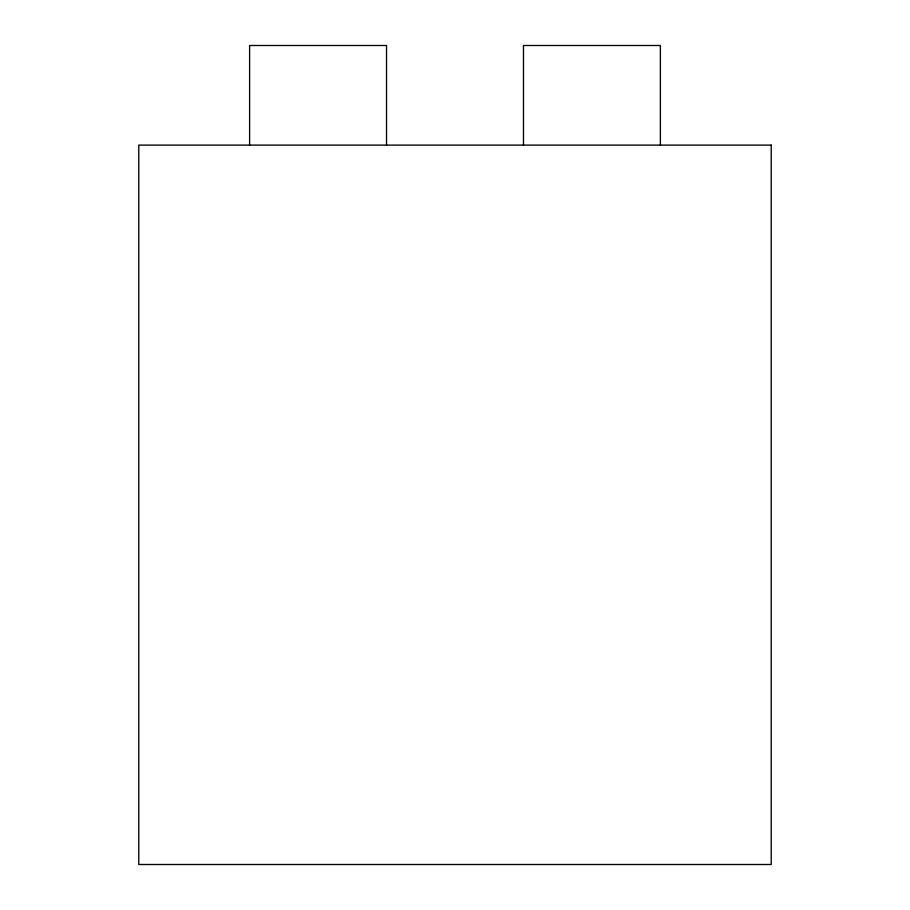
<?xml version="1.0" encoding="UTF-8"?>
<svg xmlns="http://www.w3.org/2000/svg" width="910" height="910" viewBox="0 0 910 910"><rect width="100%" height="100%" fill="white"/><g stroke="black" fill="none" stroke-linecap="round" stroke-linejoin="round"><path stroke-width="1.36" d="M660.387 145.111L660.387 45.5L523.466 45.5L523.466 145.111M386.534 145.111L386.534 45.5L249.613 45.5L249.613 145.111M771.214 145.111L138.786 145.111L138.786 864.5L771.214 864.5L771.214 145.111"/></g></svg>
